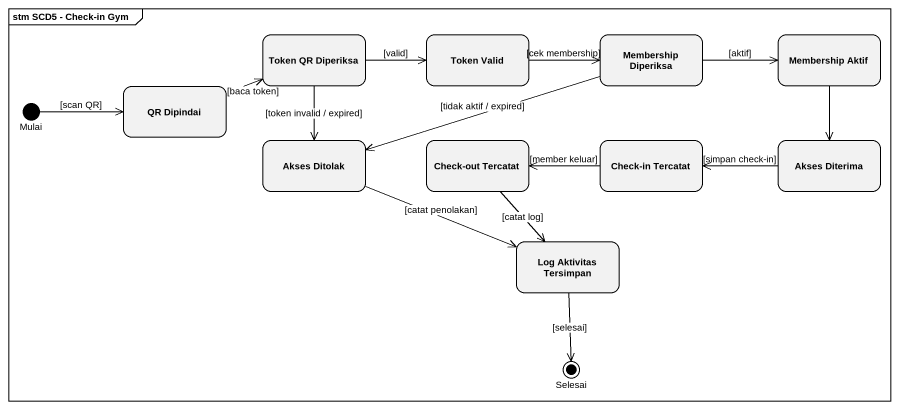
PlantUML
@startuml
mainframe stm SCD5 - Check-in Gym
hide empty description
state "Token QR Diperiksa" as Token_QR_Diperiksa
state "Token Valid" as Token_Valid
state "Membership Diperiksa" as Membership_Diperiksa
state "Membership Aktif" as Membership_Aktif
state Mulai <<start>>
state "QR Dipindai" as QR_Dipindai
state "Akses Ditolak" as Akses_Ditolak
state "Check-out Tercatat" as Check_out_Tercatat
state "Check-in Tercatat" as Check_in_Tercatat
state "Akses Diterima" as Akses_Diterima
state "Log Aktivitas Tersimpan" as Log_Aktivitas_Tersimpan
state Selesai <<end>>
Token_QR_Diperiksa -right-> Token_Valid : [valid]
Token_QR_Diperiksa --> Akses_Ditolak : [token invalid / expired]
Token_Valid -right-> Membership_Diperiksa : [cek membership]
Membership_Diperiksa -right-> Membership_Aktif : [aktif]
Membership_Diperiksa -left-> Akses_Ditolak : [tidak aktif / expired]
Membership_Aktif --> Akses_Diterima
Mulai -right-> QR_Dipindai : [scan QR]
QR_Dipindai -right-> Token_QR_Diperiksa : [baca token]
Akses_Ditolak -right-> Log_Aktivitas_Tersimpan : [catat penolakan]
Check_out_Tercatat --> Log_Aktivitas_Tersimpan : [catat log]
Check_in_Tercatat -left-> Check_out_Tercatat : [member keluar]
Akses_Diterima -left-> Check_in_Tercatat : [simpan check-in]
Log_Aktivitas_Tersimpan --> Selesai : [selesai]
@enduml
